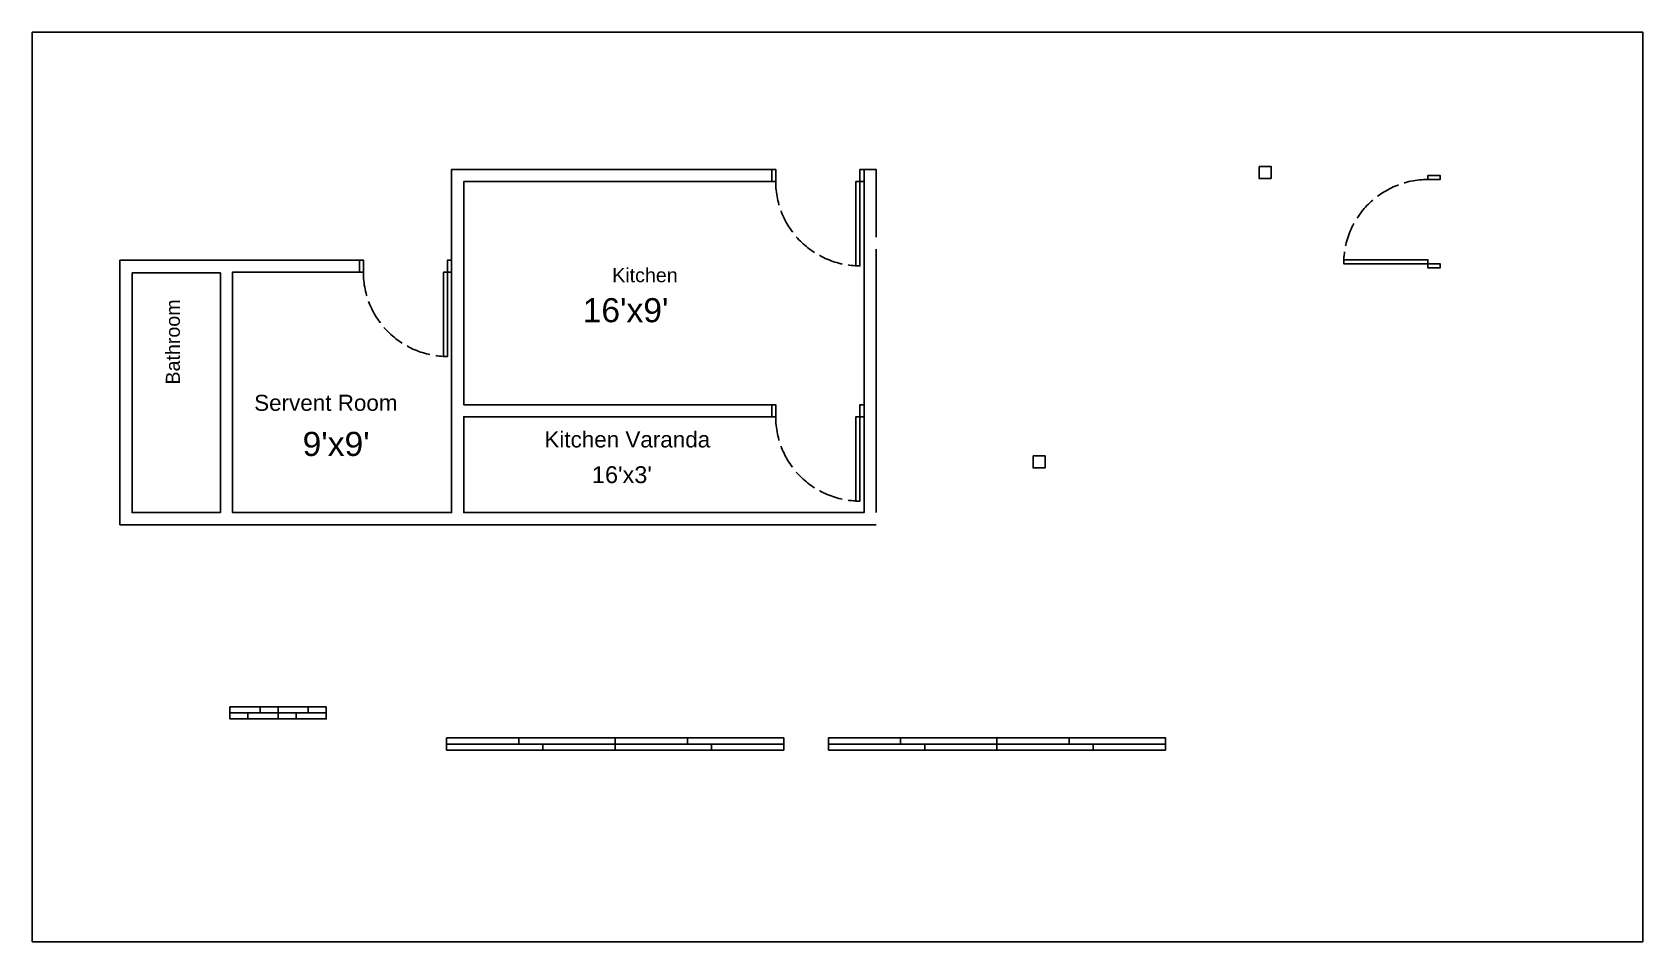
# Model space of a CAD drawing. Header units: inches. Extents: x 1396 to 31789, y 4626 to 27828.
# Drawn here: x 1396 to 2199, y 4626 to 5080 of the extents above.
import ezdxf

# ---------------------------------------------------------------- set-up
doc = ezdxf.new("R2010")
doc.units = ezdxf.units.IN
doc.header["$MEASUREMENT"] = 0
doc.linetypes.add('ACAD_ISO02W100', pattern=[15, 12, -3])
doc.layers.add('text', color=6, linetype='Continuous', lineweight=9)
doc.styles.get("Standard").update_dxf_attribs({"font": 'arial.ttf'})

msp = doc.modelspace()

# ---------------------------------------------------------------- linework, layer by layer
for p, q in [((1440.24, 4966.02), (1446.24, 4966.02)), ((1446.24, 4959.68), (1490.31, 4959.68))]:
    msp.add_line(p, q)
for points in [[(1396.5, 5079.5), (2199, 5079.5), (2199, 4626.5), (1396.5, 4626.5)], [(2007.82, 5012.65), (2013.82, 5012.65), (2013.82, 5006.65), (2007.82, 5006.65)], [(1895.2, 4868.51), (1901.2, 4868.51), (1901.2, 4862.51), (1895.2, 4862.51)]]:
    msp.add_lwpolyline(points, close=True)
for points in [[(1605.5, 4966.02), (1605.5, 5011.15), (1766.96, 5011.15)], [(1758.96, 5011.15), (1764.96, 5011.15)], [(1808.96, 5011.15), (1816.96, 5011.15), (1816.96, 4977.45)], [(1810.96, 5011.15), (1816.96, 5011.15), (1816.96, 5005.15)], [(1766.96, 4893.98), (1611.5, 4893.98), (1611.5, 5005.15), (1766.96, 5005.15)], [(1764.96, 5005.15), (1758.96, 5005.15)], [(1806.96, 5005.15), (1810.96, 5005.15), (1810.96, 4893.98), (1808.96, 4893.98)], [(1810.96, 4893.98), (1810.96, 4977.45)], [(1816.96, 4971.45), (1816.96, 4887.98)], [(1440.24, 4966.02), (1440.24, 4913.58)], [(1496.31, 4966.02), (1446.24, 4966.02)], [(1490.31, 4959.68), (1490.31, 4840.23), (1446.24, 4840.23), (1446.24, 4959.68)], [(1561.5, 4966.02), (1490.31, 4966.02)], [(1490.31, 4954.02), (1490.31, 4959.68)], [(1561.5, 4960.02), (1496.31, 4960.02), (1496.31, 4840.23), (1605.5, 4840.23), (1605.5, 4960.02), (1601.5, 4960.02)], [(1496.31, 4960.02), (1496.31, 4954.02)], [(1496.31, 4913.58), (1496.31, 4960.02)], [(1605.5, 4966.02), (1603.5, 4966.02)], [(1605.5, 4960.02), (1605.5, 4966.02)], [(1605.5, 4887.98), (1605.5, 4960.02)], [(1611.5, 4893.98), (1611.5, 4966.02)], [(1611.5, 4966.02), (1611.5, 4966.02), (1611.5, 4960.02)], [(2097.96, 4964.15), (2097.96, 4962.15)], [(1496.31, 4834.23), (1440.24, 4834.23), (1440.24, 4919.58)], [(1496.31, 4919.58), (1496.31, 4840.23)], [(1490.31, 4840.23), (1446.24, 4840.23), (1446.24, 4913.58)], [(1490.31, 4913.58), (1490.31, 4840.23)], [(1605.5, 4840.23), (1605.5, 4893.98)], [(1611.5, 4893.98), (1766.96, 4893.98)], [(1611.5, 4893.98), (1617.5, 4893.98)], [(1766.96, 4887.98), (1611.5, 4887.98)], [(1806.96, 4887.98), (1810.96, 4887.98), (1810.96, 4840.23), (1611.5, 4840.23), (1611.5, 4887.98), (1766.96, 4887.98)], [(1611.5, 4840.23), (1611.5, 4887.98)], [(1617.5, 4887.98), (1611.5, 4887.98)], [(1758.96, 4893.98), (1764.96, 4893.98)], [(1764.96, 4887.98), (1758.96, 4887.98)], [(1810.96, 4887.98), (1806.96, 4887.98)], [(1808.96, 4893.98), (1810.96, 4893.98)], [(1810.96, 4887.98), (1810.96, 4893.98)], [(1810.96, 4840.23), (1810.96, 4887.98)], [(1816.96, 4893.98), (1816.96, 4840.23)], [(1816.96, 4893.98), (1816.96, 4887.98)], [(1440.24, 4840.23), (1440.24, 4834.23), (1446.24, 4834.23)], [(1490.31, 4840.23), (1490.31, 4846.23)], [(1496.31, 4846.23), (1496.31, 4840.23)], [(1605.5, 4840.23), (1496.31, 4840.23)], [(1810.96, 4840.23), (1611.5, 4840.23)], [(1490.31, 4834.23), (1611.5, 4834.23)], [(1611.5, 4834.23), (1605.5, 4834.23)], [(1816.96, 4834.23), (1605.5, 4834.23)], [(1619.19, 4728), (1625.19, 4728)], [(1809.38, 4728), (1815.38, 4728)], [(1625.19, 4722), (1619.19, 4722)], [(1815.38, 4722), (1809.38, 4722)]]:
    msp.add_lwpolyline(points)
at = {"color": 1}
for points in [[(1766.96, 5011.15), (1764.96, 5011.15), (1764.96, 5005.15), (1766.96, 5005.15)], [(1806.96, 5005.15), (1810.96, 5005.15), (1810.96, 5011.15), (1808.96, 5011.15)], [(2097.96, 5006.15), (2097.96, 5008.15), (2091.96, 5008.15), (2091.96, 5006.15)], [(1561.5, 4966.02), (1559.5, 4966.02), (1559.5, 4960.02), (1561.5, 4960.02)], [(1601.5, 4960.02), (1605.5, 4960.02), (1605.5, 4966.02), (1603.5, 4966.02)], [(2091.96, 4966.15), (2091.96, 4962.15), (2097.96, 4962.15), (2097.96, 4964.15)], [(1766.96, 4893.98), (1764.96, 4893.98), (1764.96, 4887.98), (1766.96, 4887.98)], [(1806.96, 4887.98), (1810.96, 4887.98), (1810.96, 4893.98), (1808.96, 4893.98)]]:
    msp.add_lwpolyline(points, dxfattribs=at)
for points in [[(1764.96, 5005.15), (1766.96, 5005.15), (1766.96, 5011.15), (1764.96, 5011.15)], [(1808.96, 5005.15), (1810.96, 5005.15), (1810.96, 5011.15), (1808.96, 5011.15)], [(2091.96, 5008.15), (2091.96, 5006.15), (2097.96, 5006.15), (2097.96, 5008.15)], [(1806.96, 4963.15), (1808.96, 4963.15), (1808.96, 5005.15), (1806.96, 5005.15)], [(1559.5, 4960.02), (1561.5, 4960.02), (1561.5, 4966.02), (1559.5, 4966.02)], [(1601.5, 4918.02), (1603.5, 4918.02), (1603.5, 4960.02), (1601.5, 4960.02)], [(1603.5, 4960.02), (1605.5, 4960.02), (1605.5, 4966.02), (1603.5, 4966.02)], [(2049.96, 4966.15), (2049.96, 4964.15), (2091.96, 4964.15), (2091.96, 4966.15)], [(2091.96, 4964.15), (2091.96, 4962.15), (2097.96, 4962.15), (2097.96, 4964.15)], [(1764.96, 4887.98), (1766.96, 4887.98), (1766.96, 4893.98), (1764.96, 4893.98)], [(1806.96, 4845.98), (1808.96, 4845.98), (1808.96, 4887.98), (1806.96, 4887.98)], [(1808.96, 4887.98), (1810.96, 4887.98), (1810.96, 4893.98), (1808.96, 4893.98)]]:
    msp.add_lwpolyline(points, close=True, dxfattribs=at)
at = {"color": 146, "true_color": 0x105689}
for points in [[(1519, 4743.5), (1519, 4737.5), (1495, 4737.5), (1495, 4743.5)], [(1543, 4743.5), (1543, 4737.5), (1519, 4737.5), (1519, 4743.5)]]:
    msp.add_lwpolyline(points, close=True, dxfattribs=at)
at = {"color": 165, "true_color": 0x5e67af}
for points in [[(1510, 4740.5), (1510, 4743.5), (1495, 4743.5), (1495, 4740.5)], [(1534, 4740.5), (1534, 4743.5), (1519, 4743.5), (1519, 4740.5)], [(1519, 4737.5), (1519, 4740.5), (1504, 4740.5), (1504, 4737.5)], [(1543, 4737.5), (1543, 4740.5), (1528, 4740.5), (1528, 4737.5)]]:
    msp.add_lwpolyline(points, close=True, dxfattribs=at)
at = {"color": 143, "true_color": 0x7aafdf}
for points in [[(1603, 4722), (1687, 4722), (1687, 4728), (1603, 4728)], [(1639, 4725), (1687, 4725), (1687, 4728), (1639, 4728)], [(1687, 4722), (1771, 4722), (1771, 4728), (1687, 4728)], [(1723, 4725), (1771, 4725), (1771, 4728), (1723, 4728)], [(1793.19, 4722), (1877.19, 4722), (1877.19, 4728), (1793.19, 4728)], [(1829.19, 4725), (1877.19, 4725), (1877.19, 4728), (1829.19, 4728)], [(1877.19, 4722), (1961.19, 4722), (1961.19, 4728), (1877.19, 4728)], [(1913.19, 4725), (1961.19, 4725), (1961.19, 4728), (1913.19, 4728)], [(1603, 4722), (1651, 4722), (1651, 4725), (1603, 4725)], [(1687, 4722), (1735, 4722), (1735, 4725), (1687, 4725)], [(1793.19, 4722), (1841.19, 4722), (1841.19, 4725), (1793.19, 4725)], [(1877.19, 4722), (1925.19, 4722), (1925.19, 4725), (1877.19, 4725)]]:
    msp.add_lwpolyline(points, close=True, dxfattribs=at)
at = {"color": 1, "linetype": 'ACAD_ISO02W100'}
for centre, start, end in [((1808.96, 5005.15), 180, 270), ((2091.96, 4964.15), 90, 180), ((1603.5, 4960.02), 180, 270), ((1808.96, 4887.98), 180, 270)]:
    msp.add_arc(centre, 42, start, end, dxfattribs=at)

# ---------------------------------------------------------------- texts
at = {"layer": 'text', "attachment_point": 1}
for s, width, insert, char_height in [('Kitchen', 32.7734, (1685.5, 4962.01), 7), ('Servent Room', 82.5954, (1507.1, 4898.94), 8)]:
    msp.add_mtext_dynamic_manual_height_columns(s, width=width, gutter_width=1, heights=[0], dxfattribs=dict(at, insert=insert, char_height=char_height))
at = {"layer": 'text', "insert": (1463.06, 4904.02), "char_height": 7, "attachment_point": 1, "rotation": 90}
msp.add_mtext_dynamic_manual_height_columns('Bathroom', width=16.748, gutter_width=1, heights=[0], dxfattribs=at)
at = {"layer": 'text', "color": 0, "attachment_point": 1}
for s, width, gutter_width, heights, insert, char_height in [("{\\C256;16'x9'}", 28.376, 1, [0], (1670.77, 4947.06), 12), ("{\\C256;9'x9'}", 28.376, 1, [0], (1531.21, 4880.45), 12), ('{\\C256;Kitchen Varanda}', 89.002, 1, [21.46], (1651.7, 4880.69), 8), ("{\\C256;16'x3'}", 19.8354, 0.699, [0], (1675.37, 4863.33), 8.3882)]:
    msp.add_mtext_dynamic_manual_height_columns(s, width=width, gutter_width=gutter_width, heights=heights, dxfattribs=dict(at, insert=insert, char_height=char_height))

doc.saveas('drawing.dxf')
